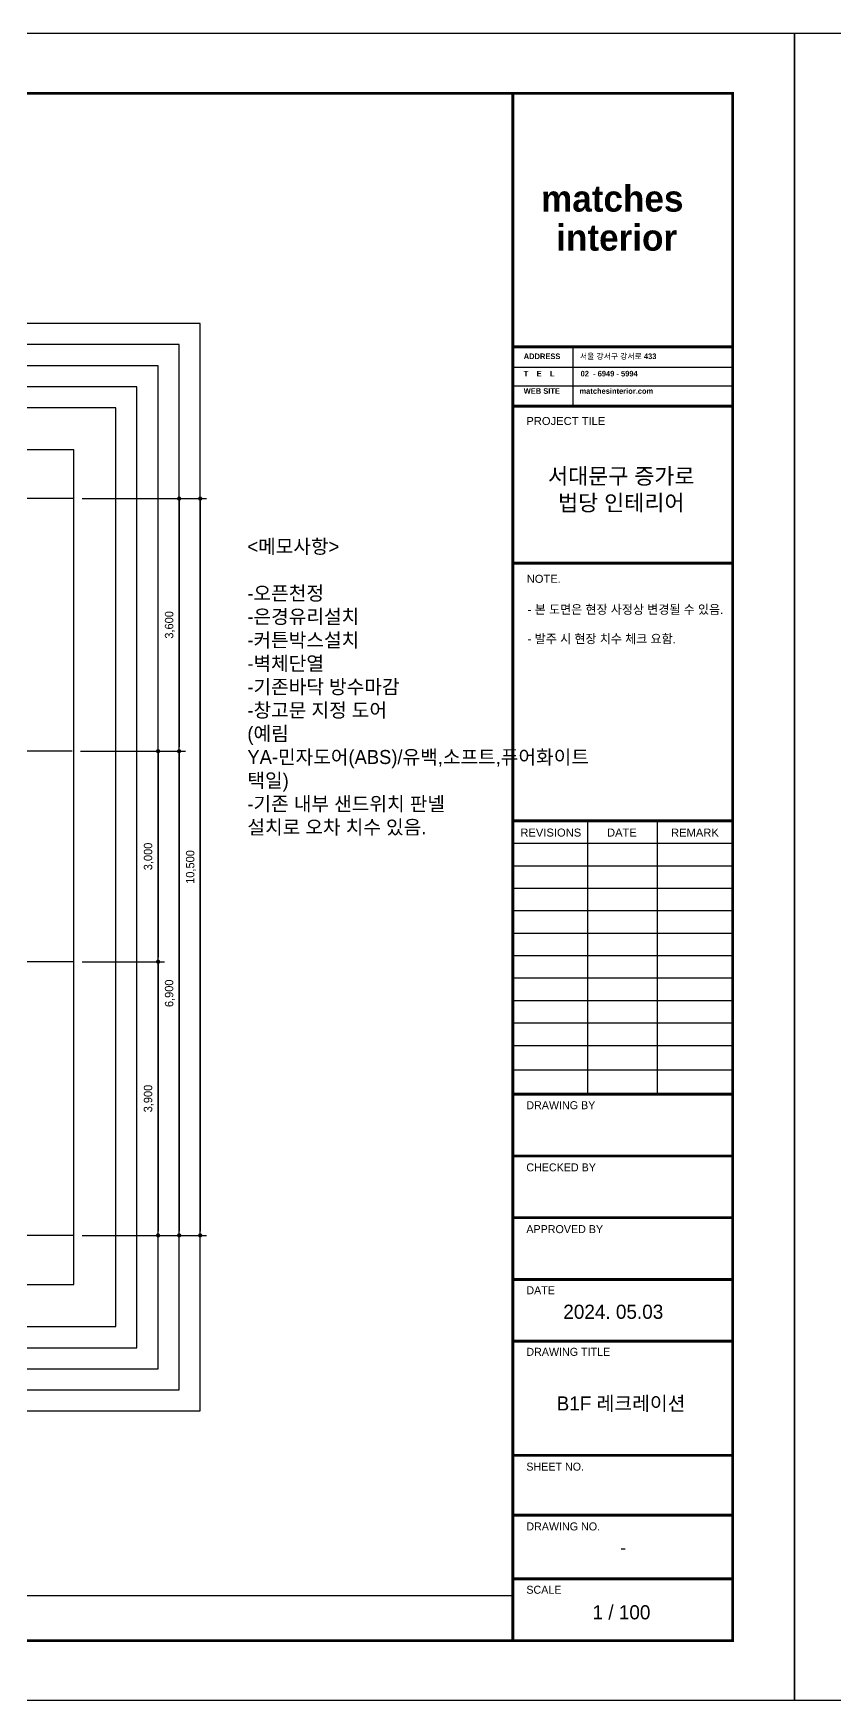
# Model space of a CAD drawing. Header units: millimetres. Extents: x -224448 to 1592092, y -164641 to 319001.
# Drawn here: x -64582 to -53167, y 216014 to 239774 of the extents above; entities that cross this region are included whole.
import ezdxf
from ezdxf.enums import TextEntityAlignment as Align

# ---------------------------------------------------------------- set-up
doc = ezdxf.new("R2010")
doc.units = ezdxf.units.MM
doc.linetypes.add('CENTER2', pattern=[1.125, 0.75, -0.125, 0.125, -0.125])
doc.layers.get('Defpoints').update_dxf_attribs({"color": 35})
for name, color, linetype in [('ARREA', 1, 'Continuous'), ('DIM', 3, 'Continuous'), ('I-TEXT', 7, 'Continuous'), ('I_FORMAT', 7, 'Continuous'), ('I_HAT', 8, 'Continuous'), ('Layer 1', 7, 'Continuous')]:
    doc.layers.add(name, color=color, linetype=linetype)
doc.styles.add('HY울릉도', font='')
doc.styles.add('IABU-글꼴스타일', font='')
doc.styles.add('NTOP', font='Dotum.ttf')
doc.styles.add('sim', font='')
doc.styles.get("Standard").update_dxf_attribs({"font": 'arial.ttf'})
doc.styles.get('HY울릉도').set_extended_font_data('HY울릉도L')
doc.styles.get('IABU-글꼴스타일').set_extended_font_data('HY울릉도L')
doc.styles.get('sim').set_extended_font_data('Pretendard Variable Light')
doc.dimstyles.new('IABC-100 (SUB)', dxfattribs={"dimscale": 60, "dimtxt": 2, "dimasz": 1, "dimexe": 1.5, "dimexo": 2, "dimgap": 1, "dimtad": 1, "dimdec": 0, "dimdsep": 46, "dimlunit": 6, "dimtxsty": 'IABU-글꼴스타일', "dimblk": '1234_Dot', "dimcen": 1, "dimclrd": 4, "dimclre": 4, "dimclrt": 7, "dimadec": 0, "dimazin": 0, "dimtfac": 1, "dimtdec": 0, "dimtix": 1, "dimtmove": 2, "dimatfit": 3, "dimldrblk": '1234_Dot', "dimfxl": 2, "dimtolj": 1, "dimtzin": 0, "dimarcsym": 0})

# ---------------------------------------------------------------- blocks, each defined once
blk = doc.blocks.new('FR1')
at = {"layer": 'Defpoints'}
blk.add_lwpolyline([(89059, 47504), (131059, 47504), (131059, 17804), (89059, 17804)], close=True, dxfattribs=at)
at = {"layer": 'I_FORMAT'}
for p, q in [((127113, 41920), (127113, 40862)), ((126043, 41560), (129958, 41560)), ((126044, 41224), (129963, 41224)), ((127379, 28591), (127379, 33460)), ((128619, 28607), (128619, 33477)), ((126044, 33077), (129959, 33077)), ((126044, 32677), (129959, 32677)), ((126044, 32277), (129959, 32277)), ((126044, 31877), (129959, 31877)), ((126044, 31477), (129959, 31477)), ((126044, 31077), (129959, 31077)), ((126044, 30677), (129959, 30677)), ((126044, 30277), (129959, 30277)), ((126044, 29877), (129959, 29877)), ((126044, 29477), (129959, 29477)), ((126044, 29042), (129959, 29042)), ((126044, 19673), (90159, 19673))]:
    blk.add_line(p, q, dxfattribs=at)
for points, const_width in [([(126044, 18873), (90159, 18873), (90159, 46435), (126044, 46435)], 50.2), ([(126044, 46435), (126044, 18864)], 50.2), ([(126044, 46435), (129959, 46435), (129959, 18873), (126044, 18873)], 50.2), ([(126044, 41920), (129959, 41920)], 50.2), ([(126044, 40863), (129952, 40863)], 50.2), ([(126044, 38066), (129959, 38066)], 50.2), ([(126044, 33477), (129959, 33477)], 50.2), ([(126044, 28607), (129959, 28607)], 50.2), ([(129959, 28607), (126459, 28607)], 20), ([(126044, 27507), (129959, 27507)], 50.2), ([(126044, 26407), (129959, 26407)], 50.2), ([(126044, 25307), (129959, 25307)], 50.2), ([(126044, 24207), (129959, 24207)], 50.2), ([(126044, 22173), (129959, 22173)], 50.2), ([(126459, 22173), (129959, 22173)], 30), ([(126044, 21107), (129959, 21107)], 50.2), ([(126459, 21107), (129959, 21107)], 30), ([(126044, 19973), (129959, 19973)], 50.2), ([(126459, 19973), (129959, 19973)], 30)]:
    blk.add_lwpolyline(points, dxfattribs=dict(at, const_width=const_width))
blk.add_lwpolyline([(90159, 19673), (90959, 19673), (90959, 18873), (90159, 18873)], close=True, dxfattribs=at)
blk.add_circle((90559, 19273), 400, dxfattribs=at)
for s, height, p in [('PROJECT TILE', 142.54, (126285, 40527)), ('NOTE.', 142.5, (126291, 37716))]:
    blk.add_text(s, height=height, dxfattribs=at).set_placement(p)
for s, p in [('REVISIONS', (126720, 33267)), ('DATE', (127987, 33267)), ('REMARK', (129287, 33266))]:
    blk.add_text(s, height=142.5, dxfattribs=at).set_placement(p, align=Align.MIDDLE_CENTER)
at = {"layer": 'I_FORMAT', "style": 'sim'}
for s, height, p in [('DRAWING BY', 142.5, (126285, 28339)), ('CHECKED BY', 142.5, (126285, 27232)), ('APPROVED BY', 142.54, (126285, 26132)), ('DATE', 142.5, (126285, 25043)), ('2024. 05.03', 252, (126943, 24605)), ('DRAWING TITLE', 142.54, (126285, 23946)), ('SHEET NO.', 142.5, (126285, 21901)), ('DRAWING NO.', 142.54, (126285, 20836)), ('SCALE', 142.5, (126285, 19708))]:
    blk.add_text(s, height=height, dxfattribs=at).set_placement(p)
blk.add_text('-', height=252, dxfattribs=at).set_placement((128009, 20534), align=Align.MIDDLE_CENTER)
at = {"layer": 'I_FORMAT', "insert": (126238, 41801), "char_height": 142.538, "width": 4018.9, "attachment_point": 1, "line_spacing_factor": 0.93}
blk.add_mtext('{\\fPretendard Variable SemiBold|b0|i0|c129|p2;\\H0.7x;ADDRESS\\fArial|b0|i0|c129|p34;         \\fPretendard Variable SemiBold|b0|i0|c129|p2;서울 강서구 강서로 433\\P\\fArial|b0|i0|c129|p34;\\P\\fPretendard Variable SemiBold|b0|i0|c129|p2;T    E    L\\fArial|b0|i0|c129|p34;            \\fPretendard Variable SemiBold|b0|i0|c129|p2;02  - 6949 - 5994\\P\\fArial|b0|i0|c129|p34;\\P\\fPretendard Variable SemiBold|b0|i0|c129|p2;WEB SITE\\fArial|b0|i0|c129|p34;         \\fPretendard Variable SemiBold|b0|i0|c129|p2;matchesinterior.com}', dxfattribs=at)
at = {"layer": 'I_FORMAT', "insert": (127975, 39364), "char_height": 285.08, "width": 8812.01, "attachment_point": 5}
blk.add_mtext('{\\fPretendard Variable SemiBold|b0|i0|c129|p2;서대문구 증가로\\P법당 인테리어}', dxfattribs=at)
at = {"layer": 'I_FORMAT', "linetype": 'ByBlock', "insert": (126306, 37319), "char_height": 156.79, "width": 3464.85, "attachment_point": 1, "style": 'HY울릉도'}
blk.add_mtext('{\\fPretendard Variable Light|b0|i0|c129|p2;- 본 도면은 현장 사정상 변경될 수 있음.\\P\\P- 발주 시 현장 치수 체크 요함.}', dxfattribs=at)
at = {"layer": 'I_FORMAT', "insert": (127979, 19376), "char_height": 252, "width": 4626.3, "attachment_point": 5, "style": 'sim'}
blk.add_mtext('1 / 100', dxfattribs=at)
at = {"layer": 'Layer 1', "color": 250, "char_height": 467.28, "attachment_point": 7}
for s, insert in [('\\fPoppins|b1|i0|c0|p34;\\W1;matches', (126547, 44321)), ('\\fPoppins|b1|i0|c0|p34;\\W1;interior', (126817, 43626))]:
    blk.add_mtext(s, dxfattribs=dict(at, insert=insert))
blk = doc.blocks.new('1234_Dot')
at = {"color": 0, "linetype": 'ByBlock', "lineweight": -2}
blk.add_line((-0.5, 0), (-1, 0), dxfattribs=at)
at = {"color": 0, "linetype": 'ByBlock', "const_width": 0.5}
blk.add_lwpolyline([(-0.25, 0, 1), (0.25, 0, 1)], format="xyb", close=True, dxfattribs=at)
blk = doc.blocks.new('*D688')
at = {"layer": 'Defpoints', "color": 0, "ltscale": 50, "transparency": 16777216}
for p in [(-64005, 233144), (-64005, 222644), (-62205, 222644)]:
    blk.add_point(p, dxfattribs=at)
at = {"layer": 'DIM', "color": 4, "lineweight": -2, "ltscale": 50, "transparency": 16777216}
for p, q in [((-63885, 233144), (-62115, 233144)), ((-62205, 233084), (-62205, 222704)), ((-63885, 222644), (-62115, 222644))]:
    blk.add_line(p, q, dxfattribs=at)
at = {"layer": 'DIM', "color": 4, "lineweight": -2, "ltscale": 50, "transparency": 16777216, "xscale": 60, "yscale": 60, "zscale": 60}
for p, rotation in [((-62205, 233144), 90), ((-62205, 222644), 270)]:
    blk.add_blockref('1234_Dot', p, dxfattribs=dict(at, rotation=rotation))
at = {"layer": 'DIM', "color": 7, "ltscale": 50, "transparency": 16777216, "insert": (-62337, 227894), "char_height": 120, "attachment_point": 5, "rotation": 90, "style": 'IABU-글꼴스타일'}
blk.add_mtext('\\A1;10,500', dxfattribs=at)
blk = doc.blocks.new('*D689')
at = {"layer": 'Defpoints', "color": 0, "ltscale": 50, "transparency": 16777216}
for p in [(-64005, 233144), (-64030, 229544), (-62505, 229544)]:
    blk.add_point(p, dxfattribs=at)
at = {"layer": 'DIM', "color": 4, "lineweight": -2, "ltscale": 50, "transparency": 16777216}
for p, q in [((-63885, 233144), (-62415, 233144)), ((-62505, 233084), (-62505, 229604)), ((-63910, 229544), (-62415, 229544))]:
    blk.add_line(p, q, dxfattribs=at)
at = {"layer": 'DIM', "color": 4, "lineweight": -2, "ltscale": 50, "transparency": 16777216, "xscale": 60, "yscale": 60, "zscale": 60}
for p, rotation in [((-62505, 233144), 90), ((-62505, 229544), 270)]:
    blk.add_blockref('1234_Dot', p, dxfattribs=dict(at, rotation=rotation))
at = {"layer": 'DIM', "color": 7, "ltscale": 50, "transparency": 16777216, "insert": (-62637, 231344), "char_height": 120, "attachment_point": 5, "rotation": 90, "style": 'IABU-글꼴스타일'}
blk.add_mtext('\\A1;3,600', dxfattribs=at)
blk = doc.blocks.new('*D677')
at = {"layer": 'Defpoints', "color": 0, "ltscale": 50, "transparency": 16777216}
for p in [(-64005, 229544), (-64005, 222644), (-62505, 222644)]:
    blk.add_point(p, dxfattribs=at)
at = {"layer": 'DIM', "color": 4, "lineweight": -2, "ltscale": 50, "transparency": 16777216}
for p, q in [((-63885, 229544), (-62415, 229544)), ((-62505, 229484), (-62505, 222704)), ((-63885, 222644), (-62415, 222644))]:
    blk.add_line(p, q, dxfattribs=at)
at = {"layer": 'DIM', "color": 4, "lineweight": -2, "ltscale": 50, "transparency": 16777216, "xscale": 60, "yscale": 60, "zscale": 60}
for p, rotation in [((-62505, 229544), 90), ((-62505, 222644), 270)]:
    blk.add_blockref('1234_Dot', p, dxfattribs=dict(at, rotation=rotation))
at = {"layer": 'DIM', "color": 7, "ltscale": 50, "transparency": 16777216, "insert": (-62637, 226094), "char_height": 120, "attachment_point": 5, "rotation": 90, "style": 'IABU-글꼴스타일'}
blk.add_mtext('\\A1;6,900', dxfattribs=at)
blk = doc.blocks.new('*D690')
at = {"layer": 'Defpoints', "color": 0, "ltscale": 50, "transparency": 16777216}
for p in [(-64005, 229544), (-64005, 226544), (-62805, 226544)]:
    blk.add_point(p, dxfattribs=at)
at = {"layer": 'DIM', "color": 4, "lineweight": -2, "ltscale": 50, "transparency": 16777216}
for p, q in [((-63885, 229544), (-62715, 229544)), ((-62805, 229484), (-62805, 226604)), ((-63885, 226544), (-62715, 226544))]:
    blk.add_line(p, q, dxfattribs=at)
at = {"layer": 'DIM', "color": 4, "lineweight": -2, "ltscale": 50, "transparency": 16777216, "xscale": 60, "yscale": 60, "zscale": 60}
for p, rotation in [((-62805, 229544), 90), ((-62805, 226544), 270)]:
    blk.add_blockref('1234_Dot', p, dxfattribs=dict(at, rotation=rotation))
at = {"layer": 'DIM', "color": 7, "ltscale": 50, "transparency": 16777216, "insert": (-62937, 228044), "char_height": 120, "attachment_point": 5, "rotation": 90, "style": 'IABU-글꼴스타일'}
blk.add_mtext('\\A1;3,000', dxfattribs=at)
blk = doc.blocks.new('*D681')
at = {"layer": 'Defpoints', "color": 0, "ltscale": 50, "transparency": 16777216}
for p in [(-64005, 226544), (-64005, 222644), (-62805, 222644)]:
    blk.add_point(p, dxfattribs=at)
at = {"layer": 'DIM', "color": 4, "lineweight": -2, "ltscale": 50, "transparency": 16777216}
for p, q in [((-63885, 226544), (-62715, 226544)), ((-62805, 226484), (-62805, 222704)), ((-63885, 222644), (-62715, 222644))]:
    blk.add_line(p, q, dxfattribs=at)
at = {"layer": 'DIM', "color": 4, "lineweight": -2, "ltscale": 50, "transparency": 16777216, "xscale": 60, "yscale": 60, "zscale": 60}
for p, rotation in [((-62805, 226544), 90), ((-62805, 222644), 270)]:
    blk.add_blockref('1234_Dot', p, dxfattribs=dict(at, rotation=rotation))
at = {"layer": 'DIM', "color": 7, "ltscale": 50, "transparency": 16777216, "insert": (-62937, 224594), "char_height": 120, "attachment_point": 5, "rotation": 90, "style": 'IABU-글꼴스타일'}
blk.add_mtext('\\A1;3,900', dxfattribs=at)

msp = doc.modelspace()

# ---------------------------------------------------------------- linework, layer by layer
at = {"layer": 'ARREA', "color": 1, "linetype": 'CENTER2', "ltscale": 2000}
for p, q in [((-64005.442, 233143.721), (-80206.584, 233143.721)), ((-64030.442, 229543.721), (-67480.442, 229543.721)), ((-64005.442, 226543.721), (-67455.442, 226543.721)), ((-64005.442, 222643.721), (-80206.584, 222643.721))]:
    msp.add_line(p, q, dxfattribs=at)
at = {"layer": 'Defpoints'}
for points in [[(-62205.442, 235637.788), (-82006.584, 235637.788), (-82006.584, 220143.721), (-62205.442, 220143.721)], [(-62505.442, 235337.788), (-81706.584, 235337.788), (-81706.584, 220443.721), (-62505.442, 220443.721)], [(-62805.442, 235037.788), (-81406.584, 235037.788), (-81406.584, 220743.721), (-62805.442, 220743.721)], [(-63105.442, 234737.788), (-81106.584, 234737.788), (-81106.584, 221043.721), (-63105.442, 221043.721)], [(-63405.442, 234437.788), (-80806.584, 234437.788), (-80806.584, 221343.721), (-63405.442, 221343.721)], [(-64005.442, 233837.788), (-80206.584, 233837.788), (-80206.584, 221943.721), (-64005.442, 221943.721)]]:
    msp.add_lwpolyline(points, close=True, dxfattribs=at)

# ---------------------------------------------------------------- block references
at = {"layer": 'I_HAT', "xscale": 0.8, "yscale": 0.8, "zscale": 0.8}
for p in [(-158586.864, 201770.772), (-124986.864, 201770.772)]:
    msp.add_blockref('FR1', p, dxfattribs=at)

# ---------------------------------------------------------------- texts
at = {"insert": (-56210.161, 220238.59), "char_height": 201.6, "width": 3701.04345, "attachment_point": 5, "style": 'sim'}
msp.add_mtext('B1F 레크레이션', dxfattribs=at)
at = {"layer": 'I-TEXT', "color": 0, "insert": (-61532.866, 232561.742), "char_height": 200, "width": 3178.397, "attachment_point": 1, "style": 'NTOP'}
msp.add_mtext('\\pxsm1;<메모사항>\\P\\P-오픈천정\\P-은경유리설치\\P-커튼박스설치\\P-벽체단열\\P-기존바닥 방수마감\\P-창고문 지정 도어\\P(예림 YA-민자도어(ABS)/유백,소프트,퓨어화이트 택일)\\P-기존 내부 샌드위치 판넬 설치로 오차 치수 있음.', dxfattribs=at)

# ---------------------------------------------------------------- dimensions: what is measured, and where the dimension line sits
at = {"layer": 'DIM', "ltscale": 50}
for base, p1, p2, picture, middle in [((-62505.442, 229543.721), (-64005.442, 233143.721), (-64030.442, 229543.721), '*D689', (-62636.87, 231343.721)), ((-62205.442, 222643.721), (-64005.442, 233143.721), (-64005.442, 222643.721), '*D688', (-62336.87, 227893.721)), ((-62505.442, 222643.721), (-64005.442, 229543.721), (-64005.442, 222643.721), '*D677', (-62636.87, 226093.721)), ((-62805.442, 226543.721), (-64005.442, 229543.721), (-64005.442, 226543.721), '*D690', (-62936.87, 228043.721)), ((-62805.442, 222643.721), (-64005.442, 226543.721), (-64005.442, 222643.721), '*D681', (-62936.87, 224593.721))]:
    dim = msp.add_linear_dim(base=base, p1=p1, p2=p2, angle=90, dimstyle='IABC-100 (SUB)', dxfattribs=at)
    dim.commit()
    dim.dimension.update_dxf_attribs({"geometry": picture, "text_midpoint": middle})

doc.saveas('drawing.dxf')
